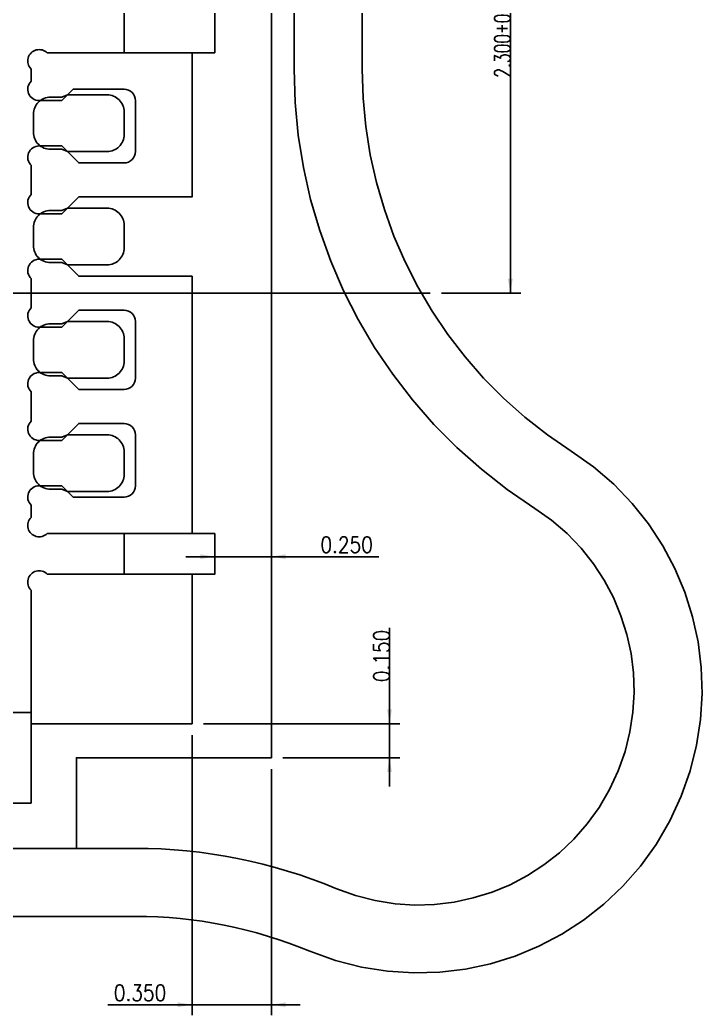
# Model space of a CAD drawing. Header units: millimetres. Extents: x 480.3 to 494.7, y 199.4 to 208.6.
# Drawn here: x 486.249 to 489.259, y 200.134 to 204.526 of the extents above; entities that cross this region are included whole.
import ezdxf

# ---------------------------------------------------------------- set-up
doc = ezdxf.new("R2010")
doc.units = ezdxf.units.MM
doc.linetypes.add('PHANTOM', pattern=[15, 7.5, -1.5, 1.5, -1.5, 1.5, -1.5])
doc.layers.add('3', color=7, linetype='Continuous')
doc.layers.add('3D', color=4, linetype='Continuous')
doc.styles.get("Standard").update_dxf_attribs({"font": 'ROMANS', "bigfont": 'EXTFONT2'})

msp = doc.modelspace()

# ---------------------------------------------------------------- linework, layer by layer
at = {"layer": '3', "linetype": 'Continuous'}
for points in [[(486.709, 203.7451), (486.509, 203.7451), (486.434, 203.6701), (486.334, 203.6701, -0.671801), (486.299, 203.7558), (486.299, 203.8844, -0.671801), (486.334, 203.9701), (486.434, 203.9701), (486.509, 203.8951), (486.709, 203.8951, 0.414214), (486.759, 203.9451), (486.759, 204.1701, 0.414214), (486.709, 204.2201), (486.484, 204.2201), (486.434, 204.1701), (486.334, 204.1701, -0.671801), (486.299, 204.2558), (486.299, 204.3094, -1.010051), (486.3697, 204.3801), (487.009, 204.3801), (487.009, 203.7451)], [(487.009, 203.3951), (487.009, 202.2601), (486.3697, 202.2601, -1.010051), (486.299, 202.3308), (486.299, 202.3844, -0.671801), (486.334, 202.4701), (486.434, 202.4701), (486.484, 202.4201), (486.709, 202.4201, 0.414214), (486.759, 202.4701), (486.759, 202.6951, 0.414214), (486.709, 202.7451), (486.509, 202.7451), (486.434, 202.6701), (486.334, 202.6701, -0.671801), (486.299, 202.7558), (486.299, 202.8844, -0.671801), (486.334, 202.9701), (486.434, 202.9701), (486.509, 202.8951), (486.709, 202.8951, 0.414214), (486.759, 202.9451), (486.759, 203.1951, 0.414214), (486.709, 203.2451), (486.509, 203.2451), (486.434, 203.1701), (486.334, 203.1701, -0.671801), (486.299, 203.2558), (486.299, 203.3844, -0.671801), (486.334, 203.4701), (486.434, 203.4701), (486.509, 203.3951), (486.709, 203.3951)], [(487.009, 201.4201), (487.009, 202.0801), (486.3697, 202.0801, 1.010051), (486.299, 202.0094), (486.299, 201.4201)]]:
    msp.add_lwpolyline(points, format="xyb", close=True, dxfattribs=at)
at = {"layer": '3D', "color": 7, "linetype": 'Continuous'}
for p, q in [((488.4132, 203.3201), (488.4132, 205.6201)), ((488.1098, 203.3201), (488.4589, 203.3201)), ((486.982, 202.1573), (487.486, 202.1573)), ((487.359, 202.1573), (487.8329, 202.1573)), ((487.88, 201.4201), (487.88, 201.8438)), ((487.88, 201.5471), (487.88, 201.1431)), ((487.0598, 201.4201), (487.9257, 201.4201)), ((487.009, 201.3693), (487.009, 200.1343)), ((487.4098, 201.2701), (487.9257, 201.2701)), ((487.359, 201.2193), (487.359, 200.1343)), ((487.009, 200.18), (486.6374, 200.18)), ((487.486, 200.18), (486.882, 200.18))]:
    msp.add_line(p, q, dxfattribs=at)
at = {"layer": '3D', "color": 7}
msp.add_line((481.519, 203.3201), (488.059, 203.3201), dxfattribs=at)
at = {"layer": '3D', "linetype": 'Continuous'}
msp.add_lwpolyline([(487.359, 206.8601), (487.359, 206.7701), (487.359, 204.4701), (487.359, 202.1701), (487.359, 201.2701), (486.499, 201.2701), (486.499, 200.8701), (486.209, 200.8701), (485.919, 200.8701), (485.919, 201.2701), (484.199, 201.2701), (484.199, 200.8701), (483.909, 200.8701), (483.619, 200.8701), (483.619, 201.2701), (481.899, 201.2701), (481.899, 200.8701), (481.609, 200.8701), (481.519, 200.8701)], dxfattribs=at)
at = {"layer": '3D', "color": 3, "linetype": 'PHANTOM'}
for points in [[(487.459, 206.8601), (487.459, 204.3087, 0.255924), (488.5206, 202.3706, -0.916659), (487.6436, 200.6932, 0.09902), (486.759, 200.8701), (481.519, 200.8701)], [(487.759, 206.8601), (487.759, 204.3087, 0.255924), (488.6821, 202.6234, -0.916659), (487.5283, 200.4163, 0.09902), (486.759, 200.5701), (481.519, 200.5701)]]:
    msp.add_lwpolyline(points, format="xyb", dxfattribs=at)
at = {"layer": '3D', "linetype": 'Continuous'}
for points in [[(487.109, 204.3801), (487.109, 204.4701), (487.109, 204.5601), (486.709, 204.5601), (486.709, 204.4701), (486.709, 204.3801)], [(487.109, 202.2601), (486.709, 202.2601), (486.709, 202.1701), (486.709, 202.0801), (487.109, 202.0801), (487.109, 202.1701)], [(486.119, 201.0701), (486.209, 201.0701), (486.299, 201.0701), (486.299, 201.4701), (486.209, 201.4701), (486.119, 201.4701)]]:
    msp.add_lwpolyline(points, close=True, dxfattribs=at)
for points in [[(486.634, 204.1951), (486.459, 204.1951), (486.434, 204.1851), (486.384, 204.1851, 0.414214), (486.309, 204.1101), (486.309, 204.0301, 0.414214), (486.384, 203.9551), (486.434, 203.9551), (486.459, 203.9451), (486.634, 203.9451, 0.414214), (486.709, 204.0201), (486.709, 204.1201, 0.414214)], [(486.634, 203.6951), (486.459, 203.6951), (486.434, 203.6851), (486.384, 203.6851, 0.414214), (486.309, 203.6101), (486.309, 203.5301, 0.414214), (486.384, 203.4551), (486.434, 203.4551), (486.459, 203.4451), (486.634, 203.4451, 0.414214), (486.709, 203.5201), (486.709, 203.6201, 0.414214)], [(486.634, 203.1951), (486.459, 203.1951), (486.434, 203.1851), (486.384, 203.1851, 0.414214), (486.309, 203.1101), (486.309, 203.0301, 0.414214), (486.384, 202.9551), (486.434, 202.9551), (486.459, 202.9451), (486.634, 202.9451, 0.414214), (486.709, 203.0201), (486.709, 203.1201, 0.414214)], [(486.634, 202.6951), (486.459, 202.6951), (486.434, 202.6851), (486.384, 202.6851, 0.414214), (486.309, 202.6101), (486.309, 202.5301, 0.414214), (486.384, 202.4551), (486.434, 202.4551), (486.459, 202.4451), (486.634, 202.4451, 0.414214), (486.709, 202.5201), (486.709, 202.6201, 0.414214)]]:
    msp.add_lwpolyline(points, format="xyb", close=True, dxfattribs=at)
at = {"layer": '3D', "color": 7}
for points in [[(488.4026, 203.3836), (488.4238, 203.3836), (488.4132, 203.3201)], [(487.0455, 202.1679), (487.0455, 202.1468), (487.109, 202.1573)], [(487.4225, 202.1468), (487.4225, 202.1679), (487.359, 202.1573)], [(487.8906, 201.4836), (487.8694, 201.4836), (487.88, 201.4201)], [(487.8694, 201.2066), (487.8906, 201.2066), (487.88, 201.2701)], [(486.9455, 200.1906), (486.9455, 200.1694), (487.009, 200.18)], [(487.4225, 200.1694), (487.4225, 200.1906), (487.359, 200.18)]]:
    msp.add_solid(points, dxfattribs=at)

# ---------------------------------------------------------------- texts
at = {"layer": '3D', "color": 7, "char_height": 0.07, "attachment_point": 8, "rotation": 90}
for s, insert in [('\\W0.714286;2.300±0.030', (488.4132, 204.4876)), ('\\W0.857143;0.150', (487.88, 201.7193))]:
    msp.add_mtext(s, dxfattribs=dict(at, insert=insert))
at = {"layer": '3D', "color": 7, "char_height": 0.07, "attachment_point": 8}
for s, insert in [('\\W0.857143;0.250', (487.6909, 202.1748)), ('\\W0.857143;0.350', (486.7794, 200.1975))]:
    msp.add_mtext(s, dxfattribs=dict(at, insert=insert))

doc.saveas('drawing.dxf')
